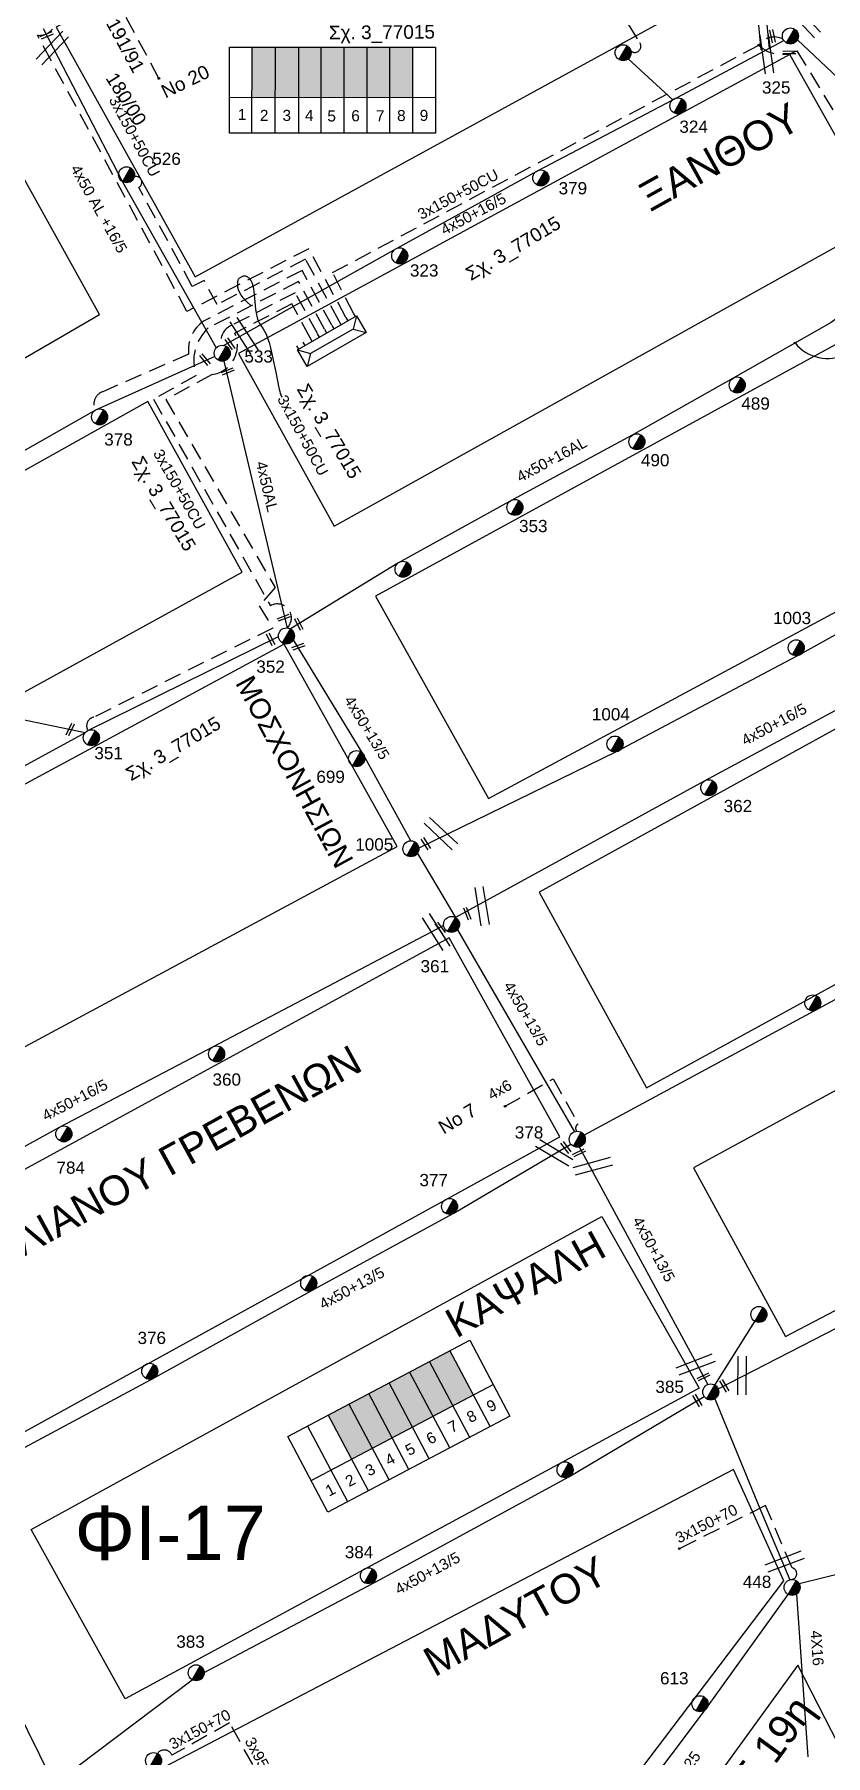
# Model space of a CAD drawing. Header units: millimetres. Extents: x 1421 to 7547, y 822 to 1863.
# Drawn here: x 6996.5 to 7113, y 1308.7 to 1562.1 of the extents above; entities that cross this region are included whole.
import ezdxf
from ezdxf.enums import TextEntityAlignment as Align

# ---------------------------------------------------------------- set-up
doc = ezdxf.new("R2010")
doc.units = ezdxf.units.MM
doc.linetypes.add('DASHED', pattern=[19.05, 12.7, -6.35])
doc.layers.get('0').update_dxf_attribs({"lineweight": 30})
for name, color, linetype, lineweight in [('2x13', 7, 'Continuous', 30), ('4x16CU', 7, 'Continuous', 30), ('4x50+13_5', 7, 'Continuous', 30), ('4x50+16_5', 7, 'Continuous', 30), ('4x50AL', 7, 'Continuous', 30), ('Pillar OTE', 7, 'Continuous', 30), ('TEXT_ΚΑΛΩΔΙΩΝ', 7, 'Continuous', 30), ('Άγνωστα', 7, 'Continuous', 30), ('Άγνωστο Υπόγειο Καλώδιο', 7, 'DASHED', 30), ('Γυμνά εναέρια ΧΤ και ΦΟΠ (3Φ)   4x50+16AL', 7, 'Continuous', 30), ('Καλωδια ΧΤ  3X95+50', 7, 'Continuous', 30), ('Καλώδια ΧΤ   3x150+50CU', 7, 'DASHED', 30), ('Καλώδια ΧΤ   3x150+70AL', 7, 'DASHED', 30), ('Μηχανική τομή', 7, 'Continuous', 30), ('Στύλος ΦΜ', 7, 'Continuous', 30), ('Στύλος ΦΜ @ 1', 7, 'Continuous', 30), ('Συνδέσεις', 7, 'Continuous', 30), ('Συνεστραμμένα ΧΤ   3x70+54.6+25 AL', 7, 'SYN_LINE', 30), ('Τομή', 7, 'Continuous', 30), ('Υποσταθμός πόλεως', 7, 'Continuous', 30), ('Υπόβαθρο ΔΕΗ', 7, 'Continuous', 30), ('Υπόγεια Καλώδια Δικτύου ΧΤ   .10', 7, 'DASHED', 30), ('Υπόγεια Καλώδια Δικτύου ΧΤ  4x6', 7, 'DASHED', 30)]:
    doc.layers.add(name, color=color, linetype=linetype, lineweight=lineweight)
doc.styles.add('arial', font='arial.ttf')
doc.styles.get("Standard").update_dxf_attribs({"font": 'arial.ttf'})
doc.linetypes.add('SYN_LINE', pattern='A,0.5,-0.0001,["/\\/\\/\\/",Standard,S=0.1,R=0,X=0,Y=-0.05],-0.25', length=0.7501)

# ---------------------------------------------------------------- blocks, each defined once
blk = doc.blocks.new('ΥΠΑΡΧΩΝ ΤΣΙΜΕΝΤΕΝΙΟΣ ΣΤΥΛΟΣ')
at = {"layer": 'Στύλος ΦΜ'}
blk.add_hatch(color=7, dxfattribs=at).paths.add_polyline_path([(-1.29, -2.28, 0.574793), (2.62, 0, 0.268822), (1.3, 2.27)])
at = {"layer": 'Στύλος ΦΜ', "color": 7}
blk.add_line((-1.29, -2.28), (1.3, 2.27), dxfattribs=at)
blk.add_circle((0, 0), 2.62, dxfattribs=at)
at = {"layer": 'Στύλος ΦΜ', "flags": 4}
for tag, p in [('ΑΡΙΘΜΟΣ', (-4.68, 8.05)), ('ΤΥΠΟΣ', (-4.91, 3.03))]:
    blk.add_attdef(tag, p, '', height=4, dxfattribs=at)
blk = doc.blocks.new('ΜΗΧΑΝΙΚΗ ΤΟΜΗ')
at = {"layer": 'Μηχανική τομή', "lineweight": -3, "ltscale": 40}
for p, q in [((-3.8, 1.2), (3.8, 1.2)), ((3.8, -0.4), (-3.8, -0.4))]:
    blk.add_line(p, q, dxfattribs=at)
blk = doc.blocks.new('ΤΟΜΗ')
at = {"layer": 'Τομή', "lineweight": -3, "ltscale": 40}
for p, q in [((-11.4, 1.1), (11.4, 1.1)), ((11.4, -3.6), (-11.4, -3.6))]:
    blk.add_line(p, q, dxfattribs=at)
blk = doc.blocks.new('ΥΠΟΣΤΑΘΜΟΣ ΠΟΛΕΩΣ 9 ΑΝΑΧΩΡΗΣΕΩΝ')
at = {"layer": 'Υποσταθμός πόλεως', "ltscale": 40}
for p, q in [((-9.63, -2.82), (-9.63, -4)), ((-7.12, -2.82), (-7.12, -4)), ((-4.84, -2.82), (-4.84, -4)), ((-2.36, -2.82), (-2.36, -4)), ((0.09, -2.82), (0.09, -4)), ((2.55, -2.82), (2.55, -4)), ((5.02, -2.82), (5.02, -4)), ((7.48, -2.82), (7.48, -4)), ((9.61, -2.82), (9.61, -4))]:
    blk.add_line(p, q, dxfattribs=at)
blk.add_lwpolyline([(-10.02, 2.82), (10.02, 2.82), (10.02, -2.82), (-10.02, -2.82)], close=True, dxfattribs=at)
for points in [[(-7.21, 0), (-10.02, 2.82)], [(-10.02, -2.82), (-7.21, 0)], [(-7.21, 0), (7.21, 0)], [(7.21, 0), (10.02, 2.82)], [(10.02, -2.82), (7.21, 0)]]:
    blk.add_lwpolyline(points, dxfattribs=at)
at = {"layer": 'Υποσταθμός πόλεως', "linetype": 'SYN_LINE', "ltscale": 40, "flags": 1}
for tag, p in [('ΜΕΤΑΣΧΗΜΑΤΙΣΜΟΣ', (10.79, 1.71)), ('ΙΣΧΥΣ', (10.77, -1.08)), ('ΑΡΙΘΜΟΣ', (10.89, -3.8))]:
    blk.add_attdef(tag, p, '', height=1.8, dxfattribs=at)
blk = doc.blocks.new('_ΣΥΝΔΕΣΗ')
at = {"layer": 'Συνδέσεις', "linetype": 'SYN_LINE', "ltscale": 40}
blk.add_hatch(color=256, dxfattribs=at).paths.add_polyline_path([(0.5, 0, 1), (-0.5, 0, 1)])
at = {"layer": 'Συνδέσεις'}
blk.add_circle((0, 0), 0.5, dxfattribs=at)

msp = doc.modelspace()

# ---------------------------------------------------------------- hatches: boundary and pattern name
at = {"layer": 'Καλώδια ΧΤ   3x150+50CU', "linetype": 'DASHED', "lineweight": -3, "ltscale": 0.2}
h = msp.add_hatch(color=27, dxfattribs=at)
h.dxf.hatch_style = 1
h.paths.add_polyline_path([(7028.53, 1552.87), (7031.96, 1552.87), (7031.97, 1560.23), (7028.53, 1560.24)])
h = msp.add_hatch(color=6, dxfattribs=at)
h.dxf.hatch_style = 1
h.paths.add_polyline_path([(7031.96, 1552.87), (7035.4, 1552.87), (7035.4, 1560.23), (7031.97, 1560.23)])
h = msp.add_hatch(color=85, dxfattribs=at)
h.dxf.hatch_style = 1
h.paths.add_polyline_path([(7038.7, 1560.23), (7035.4, 1560.23), (7035.4, 1552.87), (7038.7, 1552.86)])
h = msp.add_hatch(color=133, dxfattribs=at)
h.dxf.hatch_style = 1
h.paths.add_polyline_path([(7042.09, 1552.86), (7042.09, 1560.23), (7038.7, 1560.23), (7038.7, 1552.86)])
h = msp.add_hatch(color=5, dxfattribs=at)
h.dxf.hatch_style = 1
h.paths.add_polyline_path([(7045.49, 1560.23), (7042.09, 1560.23), (7042.09, 1552.86), (7045.48, 1552.86)])
h = msp.add_hatch(color=2, dxfattribs=at)
h.dxf.hatch_style = 1
h.paths.add_polyline_path([(7048.82, 1560.23), (7045.49, 1560.23), (7045.48, 1552.86), (7048.82, 1552.85)])
h = msp.add_hatch(color=30, dxfattribs=at)
h.dxf.hatch_style = 1
h.paths.add_polyline_path([(7048.82, 1552.85), (7052.21, 1552.85), (7052.21, 1560.23), (7048.82, 1560.23)])
h = msp.add_hatch(color=133, dxfattribs=at)
h.dxf.hatch_style = 1
h.paths.add_polyline_path([(7054.66, 1366.76), (7051.71, 1365.2), (7055.16, 1358.68), (7058.11, 1360.24)])
h = msp.add_hatch(color=6, dxfattribs=at)
h.dxf.hatch_style = 1
h.paths.add_polyline_path([(7058.11, 1360.24), (7061.1, 1361.82), (7057.65, 1368.34), (7054.66, 1366.76)])
h = msp.add_hatch(color=30, dxfattribs=at)
h.dxf.hatch_style = 1
h.paths.add_polyline_path([(7052.15, 1357.09), (7048.7, 1363.61), (7045.71, 1362.02), (7049.16, 1355.51)])
h = msp.add_hatch(color=1, dxfattribs=at)
h.dxf.hatch_style = 1
h.paths.add_polyline_path([(7051.71, 1365.2), (7048.7, 1363.61), (7052.15, 1357.09), (7055.16, 1358.68)])
h = msp.add_hatch(color=2, dxfattribs=at)
h.dxf.hatch_style = 1
h.paths.add_polyline_path([(7045.71, 1362.02), (7042.8, 1360.48), (7046.24, 1353.97), (7049.16, 1355.51)])
h = msp.add_hatch(color=151, dxfattribs=at)
h.dxf.hatch_style = 1
h.paths.add_polyline_path([(7043.2, 1352.36), (7046.24, 1353.97), (7042.8, 1360.48), (7039.76, 1358.87)])

# ---------------------------------------------------------------- linework, layer by layer
at = {"layer": '2x13', "color": 27, "lineweight": -3, "ltscale": 0.2}
msp.add_lwpolyline([(7003.94, 1459.3), (6993.11, 1461.57)], dxfattribs=at)
at = {"layer": '4x16CU', "color": 6, "linetype": 'SYN_LINE', "lineweight": -3, "ltscale": 20}
msp.add_lwpolyline([(7108.67, 1332.47), (7110.35, 1308.55)], dxfattribs=at)
at = {"layer": '4x50+13_5', "color": 27, "lineweight": -3, "ltscale": 0.2}
for points in [[(7004.37, 1459.64), (7032.42, 1473.48)], [(7003.94, 1459.3), (6974.85, 1443.43), (6945.63, 1427.16), (6941.35, 1418.4)]]:
    msp.add_lwpolyline(points, dxfattribs=at)
at = {"layer": '4x50+13_5', "color": 5, "lineweight": -3, "ltscale": 0.2}
for points in [[(7051.93, 1443.4), (7044.89, 1456.17), (7034.62, 1472.99)], [(7052.87, 1441.53), (7058.49, 1432.11)]]:
    msp.add_lwpolyline(points, dxfattribs=at)
at = {"layer": '4x50+13_5', "color": 62, "lineweight": -3, "ltscale": 0.2}
for points in [[(7168.7, 1450.39), (7142.2, 1435.07), (7111.88, 1418.66), (7077.42, 1400.07)], [(7058.77, 1430.29), (7076.03, 1400.57)], [(7109.08, 1334.04), (7132.21, 1339.72)]]:
    msp.add_lwpolyline(points, dxfattribs=at)
at = {"layer": '4x50+13_5', "color": 30, "lineweight": -3, "ltscale": 0.2}
msp.add_lwpolyline([(7097.16, 1362.69), (7127.07, 1378.06), (7148.05, 1389), (7169.01, 1399.87), (7189.93, 1411.82)], dxfattribs=at)
at = {"layer": '4x50+13_5', "color": 2, "lineweight": -3, "ltscale": 0.2}
for points in [[(6979.82, 1345.95), (7014.2, 1364.36), (7037.67, 1377.39), (7058.24, 1388.56), (7075.49, 1398.73)], [(7076.7, 1398.32), (7095.63, 1363.34)], [(7096.66, 1363.27), (7102.57, 1372.63)]]:
    msp.add_lwpolyline(points, dxfattribs=at)
at = {"layer": '4x50+13_5', "color": 6, "lineweight": -3, "ltscale": 0.2}
for points in [[(7021.49, 1320.94), (7047.39, 1334.62), (7075.18, 1349.76), (7095.09, 1361.59)], [(6990.22, 1322.97), (6998.94, 1305.36)], [(7000.11, 1305.11), (7019.73, 1319.87)]]:
    msp.add_lwpolyline(points, dxfattribs=at)
at = {"layer": '4x50+16_5', "color": 5, "lineweight": -3, "ltscale": 0.2}
msp.add_lwpolyline([(6997.8, 1563.02), (7009.48, 1540.44), (7023.25, 1515.96)], dxfattribs=at)
at = {"layer": '4x50+16_5', "color": 85, "lineweight": -3, "ltscale": 0.2}
msp.add_lwpolyline([(7024.33, 1516.35), (7049.8, 1530.6), (7070.56, 1542.06), (7090.5, 1552.51), (7106.82, 1561.23)], dxfattribs=at)
at = {"layer": '4x50+16_5', "color": 1, "lineweight": -3, "ltscale": 0.2}
msp.add_lwpolyline([(7128.23, 1481.4), (7109.46, 1470.97), (7082.15, 1456.48), (7053.09, 1442.3)], dxfattribs=at)
at = {"layer": '4x50+16_5', "color": 2, "lineweight": -3, "ltscale": 0.2}
msp.add_lwpolyline([(7151.15, 1482.02), (7131.3, 1472.18), (7116.9, 1463.9), (7095.11, 1452.19), (7058.49, 1432.11)], dxfattribs=at)
at = {"layer": '4x50+16_5', "color": 30, "lineweight": -3, "ltscale": 0.2}
msp.add_lwpolyline([(6943.6, 1372.27), (6977.48, 1388.74), (7000.19, 1401.23), (7022.78, 1413.07), (7056.73, 1430.94)], dxfattribs=at)
at = {"layer": '4x50AL', "color": 85, "lineweight": -3, "ltscale": 0.2}
msp.add_lwpolyline([(7090.5, 1552.51), (7083.91, 1558.52)], dxfattribs=at)
at = {"layer": '4x50AL', "color": 5, "lineweight": -3, "ltscale": 0.2}
msp.add_lwpolyline([(7024.36, 1514.04), (7033.72, 1474.73)], dxfattribs=at)
at = {"layer": '4x50AL', "color": 6, "lineweight": -3, "ltscale": 0.2}
msp.add_lwpolyline([(7096.66, 1361.23), (7103.29, 1345.1), (7107.7, 1334.6)], dxfattribs=at)
at = {"layer": 'Pillar OTE', "lineweight": -3, "ltscale": 40}
for points in [[(7025.2, 1547.6), (7025.2, 1560.24), (7055.53, 1560.23), (7055.53, 1547.57), (7025.2, 1547.6)], [(7028.52, 1547.59), (7028.53, 1560.24)], [(7031.96, 1547.59), (7031.97, 1560.23)], [(7035.4, 1547.59), (7035.4, 1560.23)], [(7038.7, 1547.58), (7038.7, 1560.23)], [(7042.09, 1547.58), (7042.09, 1560.23)], [(7045.48, 1547.58), (7045.49, 1560.23)], [(7048.82, 1547.57), (7048.82, 1560.23)], [(7052.21, 1547.57), (7052.21, 1560.23)], [(7025.2, 1552.88), (7055.53, 1552.85)], [(7039.69, 1344.53), (7033.78, 1355.71), (7060.58, 1369.9), (7066.51, 1358.7), (7039.69, 1344.53)], [(7060.58, 1355.57), (7054.66, 1366.76)], [(7063.57, 1357.15), (7057.65, 1368.34)], [(7054.62, 1352.42), (7048.7, 1363.61)], [(7057.63, 1354.01), (7051.71, 1365.2)], [(7037.22, 1349.2), (7064.04, 1363.37)], [(7051.63, 1350.84), (7045.71, 1362.02)], [(7045.67, 1347.69), (7039.76, 1358.87)], [(7048.71, 1349.3), (7042.8, 1360.48)], [(7042.63, 1346.09), (7036.72, 1357.26)]]:
    msp.add_lwpolyline(points, dxfattribs=at)
at = {"layer": 'Άγνωστα', "lineweight": -3}
msp.add_lwpolyline([(7028.39, 1522.17), (7027.77, 1522.76), (7027.29, 1523.29), (7026.94, 1523.76), (7026.7, 1524.17), (7026.55, 1524.54), (7026.46, 1524.86), (7026.43, 1525.13), (7026.42, 1525.37), (7026.43, 1525.57), (7026.45, 1525.73), (7026.47, 1525.87), (7026.51, 1525.98), (7026.55, 1526.07), (7026.6, 1526.15), (7026.66, 1526.22), (7026.73, 1526.28), (7026.81, 1526.34), (7026.9, 1526.4), (7026.99, 1526.46), (7027.09, 1526.5), (7027.19, 1526.54), (7027.29, 1526.57), (7027.39, 1526.58), (7027.5, 1526.58), (7027.59, 1526.57), (7027.69, 1526.53), (7027.78, 1526.49), (7027.88, 1526.43), (7027.97, 1526.36), (7028.05, 1526.28), (7028.14, 1526.18), (7028.23, 1526.08), (7028.31, 1525.97), (7028.39, 1525.84), (7028.47, 1525.68), (7028.55, 1525.5), (7028.62, 1525.27), (7028.69, 1525), (7028.75, 1524.67), (7028.81, 1524.27), (7028.86, 1523.81), (7028.9, 1523.3), (7028.95, 1522.76), (7029, 1522.2), (7029.06, 1521.65), (7029.13, 1521.12), (7029.22, 1520.64), (7029.33, 1520.22), (7029.46, 1519.88), (7029.62, 1519.59), (7029.79, 1519.33), (7029.98, 1519.07), (7030.18, 1518.78), (7030.38, 1518.43), (7030.6, 1517.99), (7030.81, 1517.43), (7031.03, 1516.75), (7031.24, 1515.96), (7031.45, 1515.09), (7031.65, 1514.19), (7031.84, 1513.28), (7032.02, 1512.41), (7032.18, 1511.6), (7032.32, 1510.9), (7032.44, 1510.33), (7032.54, 1509.88), (7032.62, 1509.53), (7032.69, 1509.28), (7032.75, 1509.1), (7032.79, 1508.98), (7032.82, 1508.9), (7032.85, 1508.85), (7032.87, 1508.81), (7032.88, 1508.79), (7032.89, 1508.76), (7032.9, 1508.75), (7032.91, 1508.74), (7032.91, 1508.74), (7032.91, 1508.74), (7032.91, 1508.74)], dxfattribs=at)
at = {"layer": 'Άγνωστο Υπόγειο Καλώδιο', "color": 6, "lineweight": -3, "ltscale": 0.2}
msp.add_lwpolyline([(7014.82, 1555.65), (7006.52, 1571.12), (6999.33, 1567.69, 0.035173), (6997.72, 1566.77, 0.354094), (6997.25, 1565.3, 2.109109)], format="xyb", dxfattribs=at)
at = {"layer": 'Γυμνά εναέρια ΧΤ και ΦΟΠ (3Φ)   4x50+16AL', "color": 133, "linetype": 'Continuous', "lineweight": -3, "ltscale": 0.2}
msp.add_lwpolyline([(7108.82, 1561.33), (7135.01, 1536.69)], dxfattribs=at)
at = {"layer": 'Γυμνά εναέρια ΧΤ και ΦΟΠ (3Φ)   4x50+16AL', "color": 2, "lineweight": -3, "ltscale": 0.2}
msp.add_lwpolyline([(7135.09, 1535.76), (7113.8, 1519.71), (7099.37, 1511.52), (7084.51, 1503.13), (7066.89, 1493.6), (7050.01, 1484.3), (7034.18, 1474.59)], dxfattribs=at)
at = {"layer": 'Γυμνά εναέρια ΧΤ και ΦΟΠ (3Φ)   4x50+16AL', "color": 6, "lineweight": -3, "ltscale": 0.2}
msp.add_lwpolyline([(7023.07, 1514.7), (7005.46, 1506.81), (6983.69, 1494.42), (6954.42, 1478.1), (6926.53, 1462.62)], dxfattribs=at)
at = {"layer": 'Καλωδια ΧΤ  3X95+50', "color": 27, "linetype": 'DASHED', "lineweight": -3, "ltscale": 0.2}
msp.add_lwpolyline([(7030.5, 1304.09), (7025.22, 1313.51)], dxfattribs=at)
at = {"layer": 'Καλώδια ΧΤ   3x150+50CU', "color": 30, "lineweight": -3, "ltscale": 0.2}
msp.add_lwpolyline([(7042.36, 1520.46), (7036.88, 1530.57), (7018.94, 1521.34), (6996.93, 1562.01, 0.462222), (6999.63, 1564.41), (7026.63, 1579.52, -0.443002), (7028.21, 1580.98)], format="xyb", dxfattribs=at)
at = {"layer": 'Καλώδια ΧΤ   3x150+50CU', "color": 85, "lineweight": -3, "ltscale": 0.2}
for points in [[(7079.83, 1570.09), (7085.64, 1560.88, -0.8364), (7084.32, 1559.66)], [(7038.16, 1518.07), (7034.88, 1524.1), (7025.48, 1519.26, 0.36386), (7024.01, 1516.36)]]:
    msp.add_lwpolyline(points, format="xyb", dxfattribs=at)
at = {"layer": 'Καλώδια ΧΤ   3x150+50CU', "color": 133, "lineweight": -3, "ltscale": 0.2}
msp.add_lwpolyline([(7043.45, 1521.08), (7040.4, 1527.07), (7103.15, 1560.55, 0.31478), (7108.75, 1559.7)], format="xyb", dxfattribs=at)
at = {"layer": 'Καλώδια ΧΤ   3x150+50CU', "color": 5, "lineweight": -3, "ltscale": 0.2}
msp.add_lwpolyline([(7041.36, 1519.91), (7036.41, 1529.04), (7023.39, 1522.35), (7021.47, 1525.89), (7019.74, 1525.02), (7011.84, 1539.61, 0.930415), (7011.2, 1541.16)], format="xyb", dxfattribs=at)
at = {"layer": 'Καλώδια ΧΤ   3x150+50CU', "color": 6, "lineweight": -3, "ltscale": 0.2}
msp.add_lwpolyline([(7040.27, 1519.32), (7035.9, 1527.38), (7021.46, 1519.96, 0.278881), (7019.19, 1515.04), (7006.56, 1509.52, 0.461826), (7005.46, 1506.81)], format="xyb", dxfattribs=at)
at = {"layer": 'Καλώδια ΧΤ   3x150+50CU', "color": 2, "lineweight": -3, "ltscale": 0.2}
msp.add_lwpolyline([(7039.2, 1518.74), (7035.39, 1525.75), (7022.09, 1518.91, 0.299282), (7020.31, 1511.9), (7014.02, 1508.43), (7031.24, 1478.01, -0.871825), (7033.72, 1474.73)], format="xyb", dxfattribs=at)
at = {"layer": 'Καλώδια ΧΤ   3x150+50CU', "color": 27, "lineweight": -3, "ltscale": 0.2}
msp.add_lwpolyline([(7037.07, 1517.48), (7034.38, 1522.45), (7026, 1518.15, -0.494448), (7022.65, 1512.04), (7015.85, 1508.38), (7031.92, 1480.72), (7029.57, 1478), (7031.61, 1474.73), (7005.25, 1461.6, 0.527712), (7004.37, 1459.64)], format="xyb", dxfattribs=at)
at = {"layer": 'Καλώδια ΧΤ   3x150+50CU', "color": 133, "lineweight": -3, "ltscale": 0.2}
msp.add_arc((7105.41, 1559.03), 2.72, 61.3691, 146.058, dxfattribs=at)
at = {"layer": 'Καλώδια ΧΤ   3x150+70AL', "color": 6, "lineweight": -3, "ltscale": 0.2}
msp.add_lwpolyline([(7108.03, 1334.65, 0.801776), (7108.05, 1336.36), (7104.11, 1345.51), (7091.44, 1339.18)], format="xyb", dxfattribs=at)
at = {"layer": 'Καλώδια ΧΤ   3x150+70AL', "color": 27, "lineweight": -3, "ltscale": 0.2}
msp.add_lwpolyline([(7025.22, 1313.51), (7016.74, 1308.75, 0.612648), (7014.61, 1309, -0.985975)], format="xyb", dxfattribs=at)
at = {"layer": 'Συνεστραμμένα ΧΤ   3x70+54.6+25 AL', "color": 62, "linetype": 'SYN_LINE', "lineweight": -3, "ltscale": 20}
msp.add_lwpolyline([(7051.62, 1258.37), (7074.47, 1287.84), (7095.45, 1315.68), (7107.47, 1332.44)], dxfattribs=at)
at = {"layer": 'Υπόβαθρο ΔΕΗ', "lineweight": -3, "ltscale": 0.2}
for points in [[(7087.46, 1611.68), (6999.71, 1563.21), (7020.18, 1526.42), (7099.95, 1570.14), (7087.46, 1611.68)], [(7040.64, 1489.71), (7121.43, 1534.75), (7107.72, 1559.18), (7026.53, 1515.13), (7040.64, 1489.71)], [(6922.05, 1472.13), (7006.06, 1520.91), (6985.65, 1557.57), (6901.39, 1510.04), (6922.05, 1472.13)], [(7046.73, 1479.42), (7063.36, 1449.64), (7144.19, 1493.07), (7127.57, 1523.63), (7046.73, 1479.42)], [(6941.34, 1435.81), (7027.07, 1482.94), (7013.19, 1508.08), (6927.5, 1460.14), (6941.34, 1435.81)], [(7070.8, 1435.84), (7086.59, 1407.05), (7167.98, 1451.59), (7151.74, 1480.38), (7070.8, 1435.84)], [(6948.72, 1426.73), (6965.13, 1397), (7049.89, 1442.55), (7033.24, 1472.34), (6948.72, 1426.73)], [(7073.87, 1399.83), (7057.53, 1429.09), (6973.41, 1383.24), (6989.78, 1353.51), (7073.87, 1399.83)], [(7157.07, 1304.48), (7146.29, 1315.36), (7119.77, 1300.78), (7108.89, 1322.03), (7070.32, 1268.81), (7080.42, 1263.56), (7091.44, 1266.04), (7157.07, 1304.48)]]:
    msp.add_lwpolyline(points, dxfattribs=at)
for points in [[(7093.55, 1395.27), (7107.06, 1370.44), (7189.45, 1413.55), (7175.02, 1439.61)], [(6996.03, 1342.02), (7080.02, 1388.07), (7094.38, 1362.81), (7009.86, 1317.08)], [(7042.36, 1258.75), (7049.79, 1259.21), (7106.84, 1334.45), (7099.4, 1350.85), (7015.68, 1307.06)]]:
    msp.add_lwpolyline(points, close=True, dxfattribs=at)
at = {"layer": 'Υπόβαθρο ΔΕΗ', "lineweight": -3}
msp.add_arc((7113.26, 1520.58), 6.15, 219.1622, 14.0617, dxfattribs=at)
at = {"layer": 'Υπόγεια Καλώδια Δικτύου ΧΤ   .10', "color": 133, "lineweight": -3, "ltscale": 0.2}
msp.add_lwpolyline([(7108.75, 1559.7), (7131.62, 1522.43)], dxfattribs=at)
at = {"layer": 'Υπόγεια Καλώδια Δικτύου ΧΤ  4x6', "color": 62, "lineweight": -3, "ltscale": 0.2}
msp.add_lwpolyline([(7065.8, 1404.32), (7072.85, 1408.34), (7076.55, 1401.71, 0.462367), (7076.32, 1400.64, -1.767741)], format="xyb", dxfattribs=at)

# ---------------------------------------------------------------- block references
at = {"layer": 'Μηχανική τομή', "lineweight": -3}
for p, xscale, yscale, zscale, rotation in [((6998.26, 1562.08), 0.2499999999999188, 0.2499999999999188, 0.2499999999999188, 203.140943454077), ((7105.27, 1561.89), 0.2499999999999188, 0.2499999999999188, 0.2499999999999188, 101.6108902672829), ((7107.65, 1559.58), 0.2499999999999188, 0.2499999999999188, 0.2499999999999188, 179.1997685102337), ((7025.21, 1516.5), 0.2499999999999188, 0.2499999999999188, 0.2499999999999188, 305.3049138036005), ((7021.67, 1514.29), 0.2499999999999188, 0.2499999999999188, 0.2499999999999188, 129.0588625633443), ((7024.93, 1512.61), 0.2499999999999188, 0.2499999999999188, 0.2499999999999188, 201.5575666567484), ((7033.16, 1476.33), 0.2499999999999188, 0.2499999999999188, 0.2499999999999188, 200.3566264767971), ((7035.5, 1475.35), 0.2499999999999188, 0.2499999999999188, 0.2499999999999188, 116.4354455180765), ((7031.35, 1473.11), 0.2499999999999188, 0.2499999999999188, 0.2499999999999188, 116.4354455180765), ((7035.32, 1472.08), 0.2499999999999188, 0.2499999999999188, 0.2499999999999188, 200.3566264767971), ((7001.85, 1459.74), 0.2499999999999188, 0.2499999999999188, 0.2499999999999188, 64.37756019873692), ((7054.22, 1443.02), 0.2499999999999188, 0.2499999999999188, 0.2499999999999188, 122.7154883380352), ((7060.33, 1432.71), 0.2499999999999189, 0.2499999999999189, 0.2499999999999189, 111.2164460890226), ((7056.31, 1430.6), 0.2499999999999188, 0.2499999999999188, 0.2499999999999188, 127.0512514598491), ((7074.82, 1398.3), 0.2499999999999188, 0.2499999999999188, 0.2499999999999188, 127.0512514598491), ((7076.71, 1397.37), 0.2499999999999188, 0.2499999999999188, 0.2499999999999188, 26.69162421525436), ((7094.96, 1364.57), 0.2499999999999187, 0.2499999999999187, 0.2499999999999187, 206.0728634538446), ((7097.98, 1363.11), 0.2499999999999187, 0.2499999999999187, 0.2499999999999187, 300.0093175659555), ((7094.01, 1360.95), 0.2499999999999187, 0.2499999999999187, 0.2499999999999187, 300.0093175659555)]:
    msp.add_blockref('ΜΗΧΑΝΙΚΗ ΤΟΜΗ', p, dxfattribs=dict(at, xscale=xscale, yscale=yscale, zscale=zscale, rotation=rotation))
at = {"layer": 'Στύλος ΦΜ @ 1', "lineweight": -3, "ltscale": 40}
ref = msp.add_blockref('ΥΠΑΡΧΩΝ ΤΣΙΜΕΝΤΕΝΙΟΣ ΣΤΥΛΟΣ', (7107.79, 1561.9), dxfattribs=dict(at, xscale=0.4499999999998181, yscale=0.4499999999998181, zscale=0.4499999999998181))
ref.add_attrib('ΤΥΠΟΣ', '325', (7103.61, 1553.42), dxfattribs={"layer": 'Στύλος ΦΜ', "height": 1.8, "flags": 4})
at = {"layer": 'Στύλος ΦΜ @ 1', "lineweight": -3, "ltscale": 40, "xscale": 0.4499999999998181, "yscale": 0.4499999999998181, "zscale": 0.4499999999998181}
for p in [(7083.17, 1559.44), (7050.76, 1483.39), (7111.09, 1419.54), (7036.87, 1378.25), (7103.16, 1373.66), (7074.61, 1350.79), (7014.03, 1307.98)]:
    msp.add_blockref('ΥΠΑΡΧΩΝ ΤΣΙΜΕΝΤΕΝΙΟΣ ΣΤΥΛΟΣ', p, dxfattribs=at)
at = {"layer": 'Στύλος ΦΜ @ 1', "lineweight": -3, "ltscale": 40}
ref = msp.add_blockref('ΥΠΑΡΧΩΝ ΤΣΙΜΕΝΤΕΝΙΟΣ ΣΤΥΛΟΣ', (7091.24, 1551.6), dxfattribs=dict(at, xscale=0.4499999999998181, yscale=0.4499999999998181, zscale=0.4499999999998181))
ref.add_attrib('ΤΥΠΟΣ', '324', (7091.45, 1547.64), dxfattribs={"layer": 'Στύλος ΦΜ', "height": 1.8, "flags": 4})
ref = msp.add_blockref('ΥΠΑΡΧΩΝ ΤΣΙΜΕΝΤΕΝΙΟΣ ΣΤΥΛΟΣ', (7010.06, 1541.46), dxfattribs=dict(at, xscale=0.4499999999998181, yscale=0.4499999999998181, zscale=0.4499999999998181))
ref.add_attrib('ΤΥΠΟΣ', '526', (7013.85, 1542.92), dxfattribs={"layer": 'Στύλος ΦΜ', "height": 1.8, "flags": 4})
ref = msp.add_blockref('ΥΠΑΡΧΩΝ ΤΣΙΜΕΝΤΕΝΙΟΣ ΣΤΥΛΟΣ', (7071.05, 1540.99), dxfattribs=dict(at, xscale=0.4499999999998181, yscale=0.4499999999998181, zscale=0.4499999999998181))
ref.add_attrib('ΤΥΠΟΣ', '379', (7073.67, 1538.58), dxfattribs={"layer": 'Στύλος ΦΜ', "height": 1.8, "flags": 4})
ref = msp.add_blockref('ΥΠΑΡΧΩΝ ΤΣΙΜΕΝΤΕΝΙΟΣ ΣΤΥΛΟΣ', (7050.27, 1529.53), dxfattribs=dict(at, xscale=0.4499999999998181, yscale=0.4499999999998181, zscale=0.4499999999998181))
ref.add_attrib('ΤΥΠΟΣ', '323', (7051.78, 1526.48), dxfattribs={"layer": 'Στύλος ΦΜ', "height": 1.8, "flags": 4})
ref = msp.add_blockref('ΥΠΑΡΧΩΝ ΤΣΙΜΕΝΤΕΝΙΟΣ ΣΤΥΛΟΣ', (7024.14, 1515.19), dxfattribs=dict(at, xscale=0.4499999999998181, yscale=0.4499999999998181, zscale=0.4499999999998181))
ref.add_attrib('ΤΥΠΟΣ', '533', (7027.41, 1513.81), dxfattribs={"layer": 'Στύλος ΦΜ', "height": 1.8, "flags": 4})
ref = msp.add_blockref('ΥΠΑΡΧΩΝ ΤΣΙΜΕΝΤΕΝΙΟΣ ΣΤΥΛΟΣ', (7099.97, 1510.51), dxfattribs=dict(at, xscale=0.4499999999998181, yscale=0.4499999999998181, zscale=0.4499999999998181))
ref.add_attrib('ΤΥΠΟΣ', '489', (7100.57, 1506.88), dxfattribs={"layer": 'Στύλος ΦΜ', "height": 1.8, "flags": 4})
ref = msp.add_blockref('ΥΠΑΡΧΩΝ ΤΣΙΜΕΝΤΕΝΙΟΣ ΣΤΥΛΟΣ', (7006.08, 1505.81), dxfattribs=dict(at, xscale=0.4499999999998181, yscale=0.4499999999998181, zscale=0.4499999999998181))
ref.add_attrib('ΤΥΠΟΣ', '378', (7006.77, 1501.6), dxfattribs={"layer": 'Στύλος ΦΜ', "height": 1.8, "flags": 4})
ref = msp.add_blockref('ΥΠΑΡΧΩΝ ΤΣΙΜΕΝΤΕΝΙΟΣ ΣΤΥΛΟΣ', (7085.19, 1502.16), dxfattribs=dict(at, xscale=0.4499999999998181, yscale=0.4499999999998181, zscale=0.4499999999998181))
ref.add_attrib('ΤΥΠΟΣ', '490', (7085.79, 1498.54), dxfattribs={"layer": 'Στύλος ΦΜ', "height": 1.8, "flags": 4})
ref = msp.add_blockref('ΥΠΑΡΧΩΝ ΤΣΙΜΕΝΤΕΝΙΟΣ ΣΤΥΛΟΣ', (7067.24, 1492.48), dxfattribs=dict(at, xscale=0.4499999999998181, yscale=0.4499999999998181, zscale=0.4499999999998181))
ref.add_attrib('ΤΥΠΟΣ', '353', (7067.84, 1488.85), dxfattribs={"layer": 'Στύλος ΦΜ', "height": 1.8, "flags": 4})
ref = msp.add_blockref('ΥΠΑΡΧΩΝ ΤΣΙΜΕΝΤΕΝΙΟΣ ΣΤΥΛΟΣ', (7108.66, 1471.83), dxfattribs=dict(at, xscale=0.4499999999998181, yscale=0.4499999999998181, zscale=0.4499999999998181))
ref.add_attrib('ΤΥΠΟΣ', '1003', (7105.25, 1475.31), dxfattribs={"layer": 'Στύλος ΦΜ', "height": 1.8, "flags": 4})
ref = msp.add_blockref('ΥΠΑΡΧΩΝ ΤΣΙΜΕΝΤΕΝΙΟΣ ΣΤΥΛΟΣ', (7033.59, 1473.56), dxfattribs=dict(at, xscale=0.4499999999998181, yscale=0.4499999999998181, zscale=0.4499999999998181))
ref.add_attrib('ΤΥΠΟΣ', '352', (7029.16, 1468.14), dxfattribs={"layer": 'Στύλος ΦΜ', "height": 1.8, "flags": 4})
ref = msp.add_blockref('ΥΠΑΡΧΩΝ ΤΣΙΜΕΝΤΕΝΙΟΣ ΣΤΥΛΟΣ', (7081.97, 1457.65), dxfattribs=dict(at, xscale=0.4499999999998181, yscale=0.4499999999998181, zscale=0.4499999999998181))
ref.add_attrib('ΤΥΠΟΣ', '1004', (7078.56, 1461.13), dxfattribs={"layer": 'Στύλος ΦΜ', "height": 1.8, "flags": 4})
ref = msp.add_blockref('ΥΠΑΡΧΩΝ ΤΣΙΜΕΝΤΕΝΙΟΣ ΣΤΥΛΟΣ', (7004.87, 1458.58), dxfattribs=dict(at, xscale=0.4499999999998181, yscale=0.4499999999998181, zscale=0.4499999999998181))
ref.add_attrib('ΤΥΠΟΣ', '351', (7005.32, 1455.42), dxfattribs={"layer": 'Στύλος ΦΜ', "height": 1.8, "flags": 4})
ref = msp.add_blockref('ΥΠΑΡΧΩΝ ΤΣΙΜΕΝΤΕΝΙΟΣ ΣΤΥΛΟΣ', (7043.93, 1455.5), dxfattribs=dict(at, xscale=0.4499999999998181, yscale=0.4499999999998181, zscale=0.4499999999998181))
ref.add_attrib('ΤΥΠΟΣ', '699', (7038, 1451.93), dxfattribs={"layer": 'Στύλος ΦΜ', "height": 1.8, "flags": 4})
ref = msp.add_blockref('ΥΠΑΡΧΩΝ ΤΣΙΜΕΝΤΕΝΙΟΣ ΣΤΥΛΟΣ', (7095.77, 1451.22), dxfattribs=dict(at, xscale=0.4499999999998181, yscale=0.4499999999998181, zscale=0.4499999999998181))
ref.add_attrib('ΤΥΠΟΣ', '362', (7097.97, 1447.62), dxfattribs={"layer": 'Στύλος ΦΜ', "height": 1.8, "flags": 4})
ref = msp.add_blockref('ΥΠΑΡΧΩΝ ΤΣΙΜΕΝΤΕΝΙΟΣ ΣΤΥΛΟΣ', (7051.92, 1442.22), dxfattribs=dict(at, xscale=0.4499999999998181, yscale=0.4499999999998181, zscale=0.4499999999998181))
ref.add_attrib('ΤΥΠΟΣ', '1005', (7043.73, 1441.97), dxfattribs={"layer": 'Στύλος ΦΜ', "height": 1.8, "flags": 4})
ref = msp.add_blockref('ΥΠΑΡΧΩΝ ΤΣΙΜΕΝΤΕΝΙΟΣ ΣΤΥΛΟΣ', (7057.9, 1431.09), dxfattribs=dict(at, xscale=0.4499999999998181, yscale=0.4499999999998181, zscale=0.4499999999998181))
ref.add_attrib('ΤΥΠΟΣ', '361', (7053.34, 1424.03), dxfattribs={"layer": 'Στύλος ΦΜ', "height": 1.8, "flags": 4})
ref = msp.add_blockref('ΥΠΑΡΧΩΝ ΤΣΙΜΕΝΤΕΝΙΟΣ ΣΤΥΛΟΣ', (7023.32, 1412.02), dxfattribs=dict(at, xscale=0.4499999999998181, yscale=0.4499999999998181, zscale=0.4499999999998181))
ref.add_attrib('ΤΥΠΟΣ', '360', (7022.71, 1407.35), dxfattribs={"layer": 'Στύλος ΦΜ', "height": 1.8, "flags": 4})
ref = msp.add_blockref('ΥΠΑΡΧΩΝ ΤΣΙΜΕΝΤΕΝΙΟΣ ΣΤΥΛΟΣ', (7000.82, 1400.24), dxfattribs=dict(at, xscale=0.4499999999998181, yscale=0.4499999999998181, zscale=0.4499999999998181))
ref.add_attrib('ΤΥΠΟΣ', '784', (6999.74, 1394.38), dxfattribs={"layer": 'Στύλος ΦΜ', "height": 1.8, "flags": 4})
ref = msp.add_blockref('ΥΠΑΡΧΩΝ ΤΣΙΜΕΝΤΕΝΙΟΣ ΣΤΥΛΟΣ', (7076.42, 1399.46), dxfattribs=dict(at, xscale=0.4499999999998181, yscale=0.4499999999998181, zscale=0.4499999999998181))
ref.add_attrib('ΤΥΠΟΣ', '378', (7067.22, 1399.57), dxfattribs={"layer": 'Στύλος ΦΜ', "height": 1.8, "flags": 4})
ref = msp.add_blockref('ΥΠΑΡΧΩΝ ΤΣΙΜΕΝΤΕΝΙΟΣ ΣΤΥΛΟΣ', (7057.62, 1389.56), dxfattribs=dict(at, xscale=0.4499999999998181, yscale=0.4499999999998181, zscale=0.4499999999998181))
ref.add_attrib('ΤΥΠΟΣ', '377', (7053.18, 1392.55), dxfattribs={"layer": 'Στύλος ΦΜ', "height": 1.8, "flags": 4})
ref = msp.add_blockref('ΥΠΑΡΧΩΝ ΤΣΙΜΕΝΤΕΝΙΟΣ ΣΤΥΛΟΣ', (7013.47, 1365.29), dxfattribs=dict(at, xscale=0.4499999999998181, yscale=0.4499999999998181, zscale=0.4499999999998181))
ref.add_attrib('ΤΥΠΟΣ', '376', (7011.67, 1369.31), dxfattribs={"layer": 'Στύλος ΦΜ', "height": 1.8, "flags": 4})
ref = msp.add_blockref('ΥΠΑΡΧΩΝ ΤΣΙΜΕΝΤΕΝΙΟΣ ΣΤΥΛΟΣ', (7096.07, 1362.25), dxfattribs=dict(at, xscale=0.4499999999998181, yscale=0.4499999999998181, zscale=0.4499999999998181))
ref.add_attrib('ΤΥΠΟΣ', '385', (7087.92, 1362.11), dxfattribs={"layer": 'Στύλος ΦΜ', "height": 1.8, "flags": 4})
ref = msp.add_blockref('ΥΠΑΡΧΩΝ ΤΣΙΜΕΝΤΕΝΙΟΣ ΣΤΥΛΟΣ', (7045.66, 1335.19), dxfattribs=dict(at, xscale=0.4499999999998181, yscale=0.4499999999998181, zscale=0.4499999999998181))
ref.add_attrib('ΤΥΠΟΣ', '384', (7042.19, 1337.77), dxfattribs={"layer": 'Στύλος ΦΜ', "height": 1.8, "flags": 4})
ref = msp.add_blockref('ΥΠΑΡΧΩΝ ΤΣΙΜΕΝΤΕΝΙΟΣ ΣΤΥΛΟΣ', (7108.05, 1333.47), dxfattribs=dict(at, xscale=0.4499999999998181, yscale=0.4499999999998181, zscale=0.4499999999998181))
ref.add_attrib('ΤΥΠΟΣ', '448', (7100.79, 1333.4), dxfattribs={"layer": 'Στύλος ΦΜ', "height": 1.8, "flags": 4})
ref = msp.add_blockref('ΥΠΑΡΧΩΝ ΤΣΙΜΕΝΤΕΝΙΟΣ ΣΤΥΛΟΣ', (7020.31, 1320.9), dxfattribs=dict(at, xscale=0.4499999999998181, yscale=0.4499999999998181, zscale=0.4499999999998181))
ref.add_attrib('ΤΥΠΟΣ', '383', (7017.38, 1324.59), dxfattribs={"layer": 'Στύλος ΦΜ', "height": 1.8, "flags": 4})
ref = msp.add_blockref('ΥΠΑΡΧΩΝ ΤΣΙΜΕΝΤΕΝΙΟΣ ΣΤΥΛΟΣ', (7094.48, 1316.35), dxfattribs=dict(at, xscale=0.4499999999998181, yscale=0.4499999999998181, zscale=0.4499999999998181))
ref.add_attrib('ΤΥΠΟΣ', '613', (7088.6, 1319.2), dxfattribs={"layer": 'Στύλος ΦΜ', "height": 1.8, "flags": 4})
at = {"layer": 'Συνδέσεις', "lineweight": -3, "xscale": 0.25, "yscale": 0.25, "zscale": 0.25}
for p in [(7103.15, 1560.55), (7014.82, 1555.65), (7108.49, 1516.7), (7065.8, 1404.32), (7091.44, 1339.18)]:
    msp.add_blockref('_ΣΥΝΔΕΣΗ', p, dxfattribs=at)
at = {"layer": 'Τομή', "lineweight": -3}
for p, xscale, yscale, zscale, rotation in [((7109.6, 1563.9), 0.2499999999998871, 0.2499999999998871, 0.2499999999998871, 133.6130374533069), ((7103.51, 1562.74), 0.2499999999998871, 0.2499999999998871, 0.2499999999998871, 95.48649227989152), ((6999.35, 1559.91), 0.2499999999998871, 0.2499999999998871, 0.2499999999998871, 226.5276121404547), ((7104.02, 1559.17), 0.2499999999998872, 0.2499999999998872, 0.2499999999998872, 97.85434243445336), ((7027.1, 1517.56), 0.2499999999998871, 0.2499999999998871, 0.2499999999998871, 123.070316856853), ((7056.55, 1444.7), 0.2499999999998871, 0.2499999999998871, 0.2499999999998871, 316.8133472290814), ((7062.7, 1433.83), 0.2499999999998871, 0.2499999999998871, 0.2499999999998871, 279.0974791337264), ((7055.91, 1430.16), 0.2499999999998871, 0.2499999999998871, 0.2499999999998871, 302.5693303730646), ((7073.19, 1397.72), 0.2499999999998871, 0.2499999999998871, 0.2499999999998871, 329.1087682322723), ((7078.64, 1395.79), 0.2499999999998871, 0.2499999999998871, 0.2499999999998871, 15.09135628126126), ((7093.73, 1366.58), 0.249999999999887, 0.249999999999887, 0.249999999999887, 20.95977668365926), ((7100.98, 1364.69), 0.249999999999887, 0.249999999999887, 0.249999999999887, 269.7283256054006), ((7106.82, 1337.57), 0.2499999999998871, 0.2499999999998871, 0.2499999999998871, 20.95977668365926)]:
    msp.add_blockref('ΤΟΜΗ', p, dxfattribs=dict(at, xscale=xscale, yscale=yscale, zscale=zscale, rotation=rotation))
at = {"layer": 'Υποσταθμός πόλεως', "lineweight": -3, "xscale": 0.4999999999999998, "yscale": 0.4999999999999998, "zscale": 0.4999999999999998, "rotation": 209.9118342022149}
msp.add_blockref('ΥΠΟΣΤΑΘΜΟΣ ΠΟΛΕΩΣ 9 ΑΝΑΧΩΡΗΣΕΩΝ', (7040.28, 1516.95), dxfattribs=at)

# ---------------------------------------------------------------- texts
at = {"lineweight": -3, "ltscale": 30, "char_height": 1.63, "width": 11.2573, "attachment_point": 1}
for s, insert in [('1', (7026.44, 1551.16)), ('2', (7029.68, 1551.02)), ('3', (7033.01, 1551.02)), ('4', (7036.32, 1551.02)), ('5', (7039.62, 1550.94)), ('6', (7043.14, 1550.97)), ('7', (7046.77, 1550.97)), ('8', (7049.88, 1551)), ('9', (7053.21, 1551.02))]:
    msp.add_mtext(s, dxfattribs=dict(at, insert=insert))
at = {"lineweight": -3, "ltscale": 40, "attachment_point": 1, "style": 'arial'}
for s, insert, char_height, width, rotation in [('{\\H1.083x;ΞΑΝΘΟΥ}', (7085.05, 1539.72), 4, 51.144, 29.1295), ('ΜΟΣΧΟΝΗΣΙΩΝ', (7028.63, 1468.07), 3, 51.2353, 298.4415), ('{\\H1.083x;ΑΙΜΙΛΙΑΝΟΥ ΓΡΕΒΕΝΩΝ}', (6981.88, 1379.91), 4, 73.0298, 28.7972), ('{\\H1.083x;ΚΑΨΑΛΗ}', (7056.51, 1373.89), 4, 73.0298, 28.7972), ('{\\H1.083x;ΜΑΔΥΤΟΥ}', (7053.29, 1324.01), 4, 73.0298, 28.7972), ('{\\H1.083x;ΟΔΟΣ 19η}', (7090.92, 1294.54), 4, 73.0298, 53.9412)]:
    msp.add_mtext(s, dxfattribs=dict(at, insert=insert, char_height=char_height, width=width, rotation=rotation))
at = {"lineweight": -3, "ltscale": 30, "char_height": 1.63, "width": 11.2573, "attachment_point": 1, "rotation": 27.8955}
for s, insert in [('9', (7062.84, 1360.67)), ('8', (7059.91, 1359.09)), ('6', (7053.97, 1355.91)), ('7', (7057.17, 1357.61)), ('5', (7050.87, 1354.24)), ('3', (7044.99, 1351.22)), ('4', (7047.91, 1352.77)), ('1', (7039.12, 1348.26)), ('2', (7042.05, 1349.66))]:
    msp.add_mtext(s, dxfattribs=dict(at, insert=insert))
at = {"layer": 'TEXT_ΚΑΛΩΔΙΩΝ', "lineweight": -3, "ltscale": 0.2}
for s, rotation, p in [('3x150+50CU', 298.4256, (7011.22, 1547.13)), ('4x50 AL +16/5', 299.3489, (7006, 1536.46)), ('3x150+50CU', 28.0807, (7058.86, 1538.59)), ('4x50+16/5', 28.0807, (7061.11, 1535.7)), (' 3x150+50CU', 298.4816, (7035.87, 1503.37)), ('3x150+50CU', 299.519, (7017.84, 1495.16)), ('4x50+16AL', 28.3997, (7072.65, 1499.55)), ('4x50AL', 283.3946, (7030.73, 1495.56)), ('4x50+13/5', 301.4282, (7045.45, 1460.06)), ('4x50+16/5', 28.2596, (7105.38, 1460.55)), ('4x50+13/5', 300.1454, (7068.83, 1417.95)), ('4x50+16/5', 27.6469, (7002.44, 1405.24)), ('4x6', 29.6687, (7064.99, 1406.74)), ('4x50+13/5', 298.4236, (7087.69, 1383.27)), ('4x50+13/5', 28.5026, (7043.22, 1377.55)), ('3x150+70', 26.7818, (7095.43, 1342.86)), ('4x50+13/5', 28.5801, (7054.36, 1335.57)), ('4Χ16', 274.0281, (7111.73, 1324.54)), ('3x150+70', 28.2338, (7020.84, 1312.58)), ('3x95+50', 298.5203, (7030.17, 1307.45)), ('3x70+54.6+25', 54.1365, (7089.86, 1303.29))]:
    msp.add_text(s, height=1.6, rotation=rotation, dxfattribs=at).set_placement(p, align=Align.MIDDLE_CENTER)
at = {"layer": 'Υπόβαθρο ΔΕΗ', "lineweight": -3, "char_height": 2, "attachment_point": 1}
for s, insert, rotation in [('191/91', (7008.74, 1564.74), 298.4602), ('Σχ. 3_77015', (7039.83, 1563.4), 0.4646), ('180/00', (7008.59, 1556.77), 302.0548), ('No 20', (7014.91, 1554.47), 25.9954), ('Σχ. 3_77015', (7059.73, 1527.52), 30.69), ('Σχ. 3_77015', (7036.77, 1510.94), 300.69), ('Σχ. 3_77015', (7012.42, 1500.28), 300.69), ('Σχ. 3_77015', (7009.69, 1453.86), 30.69), ('Νο 7', (7055.72, 1401.85), 30.69)]:
    msp.add_mtext_dynamic_manual_height_columns(s, width=17.2548, gutter_width=12.5, heights=[0], dxfattribs=dict(at, insert=insert, rotation=rotation))
at = {"layer": 'Υπόβαθρο ΔΕΗ', "lineweight": -3, "insert": (7002.39, 1345.51), "char_height": 8, "attachment_point": 1}
msp.add_mtext_dynamic_manual_height_columns('ΦI-17', width=30.8332, gutter_width=12.5, heights=[0], dxfattribs=at)

doc.saveas('drawing.dxf')
